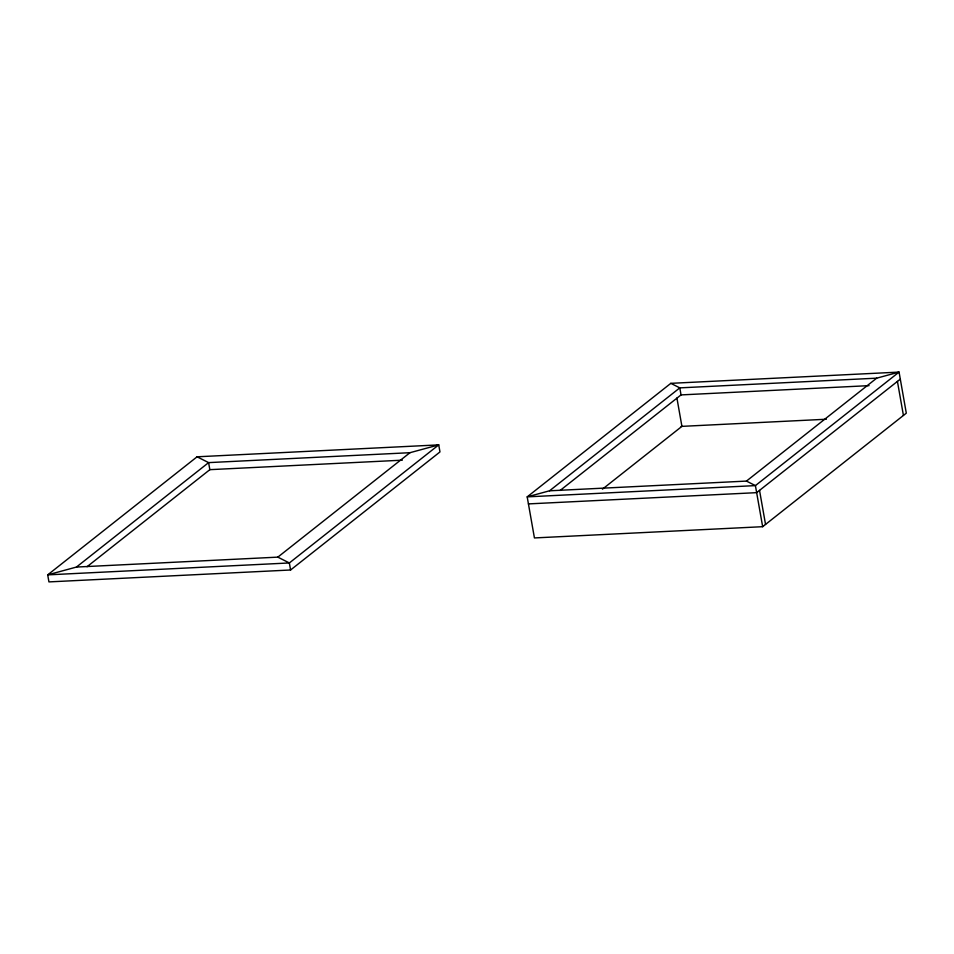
<?xml version="1.0" encoding="UTF-8"?>
<svg xmlns="http://www.w3.org/2000/svg" width="954" height="954" viewBox="0 0 954 954"><rect width="100%" height="100%" fill="white"/><g stroke="black" fill="none" stroke-linecap="round" stroke-linejoin="round"><path stroke-width="1.43" d="M197.084 456.799L47.7 574.868L48.94 581.904L290.588 569.991L439.973 451.934L438.733 444.886L197.084 456.799L208.604 462.618L409.981 452.697L438.733 444.886L289.348 562.955L47.7 574.868L76.451 567.058L277.829 557.136L289.348 562.955L290.588 569.991M76.451 567.058L208.604 462.618L209.844 469.666L87.052 566.712M277.829 557.136L409.981 452.697M670.829 383.341L527.192 496.867L534.431 537.937L762.663 526.691L906.3 413.177L899.062 372.096L670.829 383.341L679.797 387.873L876.69 378.166L899.062 372.096L755.413 485.61L527.192 496.867L549.552 490.797L746.457 481.09L755.413 485.61L762.663 526.691M549.552 490.797L679.797 387.873L681.037 394.908L560.105 490.487M602.451 489.163L681.919 426.366L676.911 397.997M746.457 481.09L876.69 378.166M900.302 379.132L756.653 492.658L528.433 503.903M681.037 394.908L869.046 385.643M681.132 426.402L826.367 419.235M209.844 469.666L402.338 460.174M897.428 381.409L903.426 415.443M759.527 490.38L765.537 524.426"/></g></svg>
